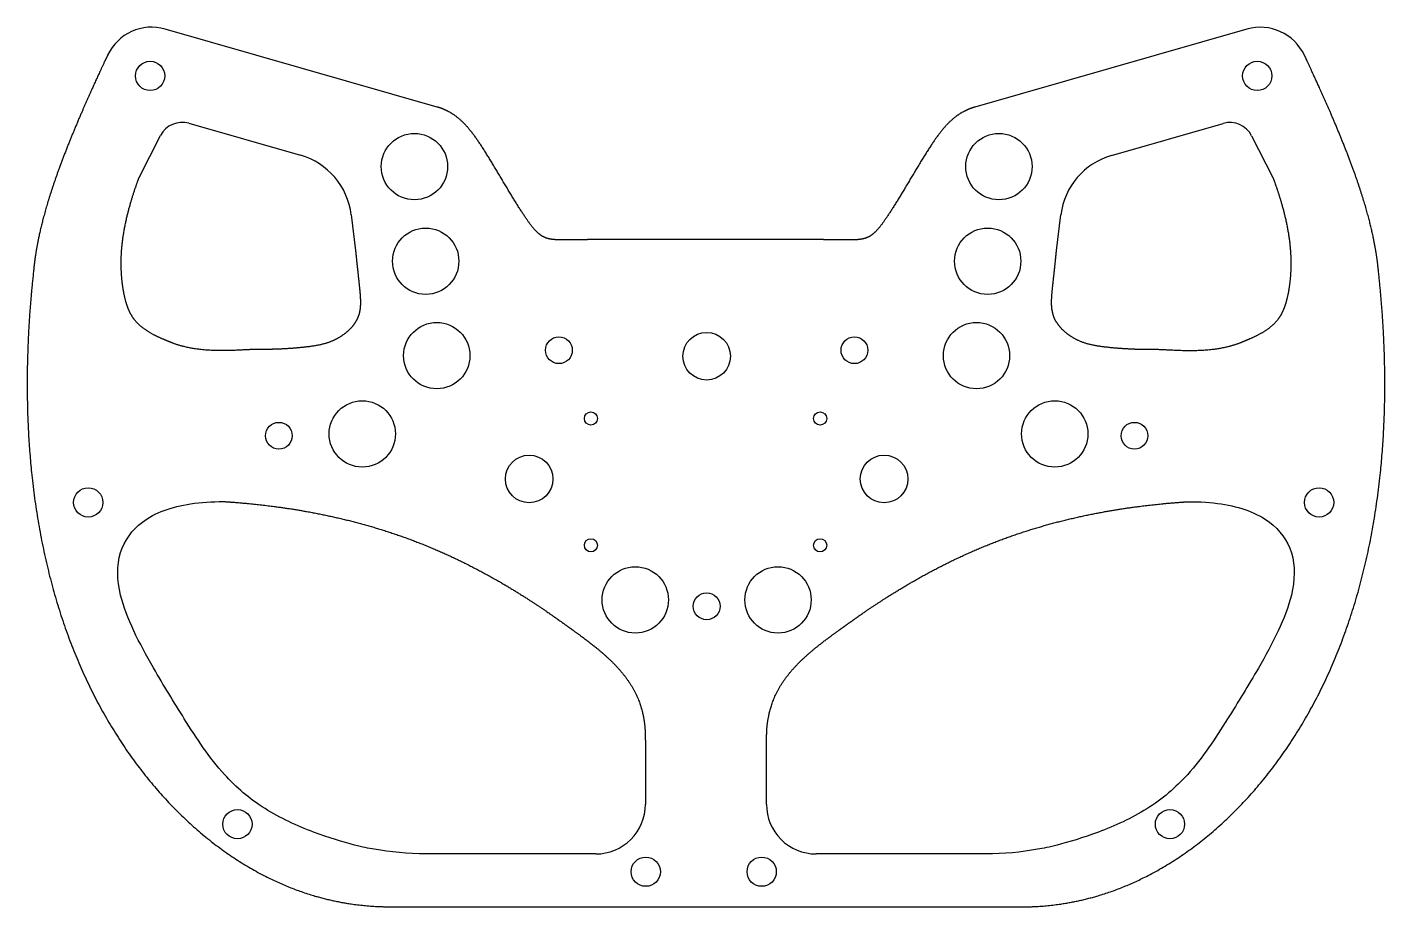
# Model space of a CAD drawing. Header units: millimetres. Extents: x -363 to -85, y -124 to 57.
import ezdxf

# ---------------------------------------------------------------- set-up
doc = ezdxf.new("R2010")
doc.units = ezdxf.units.MM
doc.layers.get('0').update_dxf_attribs({"linetype": 'CONTINUOUS'})

msp = doc.modelspace()

# ---------------------------------------------------------------- linework, layer by layer
for p, q in [((-279.3, 40.34), (-335.06, 56.33)), ((-113.21, 56.3), (-168.98, 40.33)), ((-346.86, 50.99), (-347.21, 50.24)), ((-101.07, 50.21), (-101.42, 50.95)), ((-101.07, 50.21), (-101.07, 50.21)), ((-101.07, 50.21), (-101.07, 50.21)), ((-330.21, 37.01), (-307.31, 30.44)), ((-140.97, 30.42), (-118.08, 36.98)), ((-340.4, 25.92), (-336.04, 34.47)), ((-112.25, 34.44), (-107.88, 25.89)), ((-296.92, 18.26), (-296.02, 10.91)), ((-152.27, 10.89), (-151.37, 18.24)), ((-202.64, 13.15), (-245.65, 13.16)), ((-236.58, -91.4), (-236.58, -102.64)), ((-211.74, -102.64), (-211.73, -91.41)), ((-246.75, -112.8), (-281.52, -112.78)), ((-166.8, -112.79), (-201.57, -112.8)), ((-288.9, -123.63), (-224.16, -123.64)), ((-224.16, -123.64), (-159.43, -123.65))]:
    msp.add_line(p, q)
for centre, radius in [((-338.15, 46.72), 3), ((-111.1, 46.72), 3), ((-283.94, 28.13), 6.8), ((-164.08, 28.13), 6.8), ((-281.64, 8.73), 6.8), ((-166.38, 8.73), 6.8), ((-279.36, -10.63), 6.8), ((-168.67, -10.63), 6.8), ((-254.32, -9.52), 2.75), ((-224.01, -10.76), 4.88), ((-193.7, -9.52), 2.75), ((-294.64, -26.68), 6.8), ((-247.75, -23.52), 1.35), ((-200.75, -23.52), 1.35), ((-152.62, -26.68), 6.8), ((-311.75, -27.06), 2.75), ((-136.27, -27.06), 2.75), ((-260.41, -35.92), 4.88), ((-187.62, -35.92), 4.88), ((-350.84, -40.73), 3), ((-98.4, -40.73), 3), ((-247.75, -49.52), 1.35), ((-200.75, -49.52), 1.35), ((-238.65, -60.71), 6.8), ((-209.38, -60.71), 6.8), ((-224.01, -62.02), 2.75), ((-320.25, -106.7), 3), ((-128.99, -106.7), 3), ((-236.51, -116.44), 3), ((-212.73, -116.44), 3)]:
    msp.add_circle(centre, radius)
for centre, radius, start, end in [((-337.82, 46.71), 10, 74.0028, 154.7098), ((-110.46, 46.68), 10, 25.2747, 105.9818), ((-331.58, 32.2), 5, 74.0028, 152.9573), ((-116.7, 32.17), 5, 27.0272, 105.9818), ((-311.31, 16.51), 14.5, 6.9642, 74.0028), ((-136.98, 16.48), 14.5, 105.9818, 173.0203), ((-246.74, -102.64), 10.16, -90.0332, 0.0003), ((-201.58, -102.64), 10.16, 179.9842, 270.0177)]:
    msp.add_arc(centre, radius, start, end)
for points, degree, knots in [([(-347.21, 50.24), (-347.38, 49.88), (-348.15, 48.26), (-349.46, 45.42), (-351.27, 41.44), (-353.44, 36.41), (-355.7, 30.83), (-357.65, 25.56), (-359.26, 20.62), (-360.52, 16.04), (-361.3, 12.39), (-361.72, 9.76), (-361.94, 8), (-362.03, 7.03), (-362.05, 6.81)], 5, [15.6286811, 15.6286811, 15.6286811, 15.6286811, 15.6286811, 15.6286811, 15.6578059, 15.7578059, 15.8578059, 15.9578059, 16.0578059, 16.1578059, 16.2578059, 16.3578059, 16.4578059, 16.4885953, 16.4885953, 16.4885953, 16.4885953, 16.4885953, 16.4885953]), ([(-86.24, 6.77), (-86.26, 7), (-86.35, 7.96), (-86.57, 9.72), (-86.99, 12.35), (-87.77, 16), (-89.02, 20.59), (-90.63, 25.52), (-92.58, 30.8), (-94.84, 36.38), (-97.01, 41.4), (-98.82, 45.39), (-100.13, 48.22), (-100.89, 49.84), (-101.07, 50.21)], 5, [-16.4885953, -16.4885953, -16.4885953, -16.4885953, -16.4885953, -16.4885953, -16.4578059, -16.3578059, -16.2578059, -16.1578059, -16.0578059, -15.9578059, -15.8578059, -15.7578059, -15.6578059, -15.6286811, -15.6286811, -15.6286811, -15.6286811, -15.6286811, -15.6286811]), ([(-245.65, 13.16), (-245.99, 13.16), (-246.67, 13.16), (-247.68, 13.15), (-249.03, 13.14), (-250.72, 13.12), (-252.36, 13.09), (-253.91, 13.08), (-255.26, 13.12), (-256.41, 13.27), (-257.42, 13.62), (-258.35, 14.22), (-259.29, 15.13), (-260.28, 16.38), (-261.38, 17.97), (-262.6, 19.87), (-263.93, 22.04), (-265.34, 24.38), (-266.79, 26.82), (-268.25, 29.27), (-269.7, 31.62), (-271.14, 33.81), (-272.6, 35.76), (-274.12, 37.43), (-275.71, 38.74), (-277.1, 39.54), (-278.2, 40), (-278.95, 40.24), (-279.3, 40.34)], 5, [2.3252783, 2.3252783, 2.3252783, 2.3252783, 2.3252783, 2.3252783, 2.3538497, 2.3824211, 2.4109926, 2.439564, 2.4681354, 2.4967069, 2.5252783, 2.5538497, 2.5824211, 2.6109926, 2.639564, 2.6681354, 2.6967069, 2.7252783, 2.7538497, 2.7824211, 2.8109926, 2.839564, 2.8681354, 2.8967069, 2.9252783, 2.9538497, 2.9824211, 3.0070629, 3.0070629, 3.0070629, 3.0070629, 3.0070629, 3.0070629]), ([(-168.98, 40.33), (-169.33, 40.22), (-170.08, 39.98), (-171.18, 39.53), (-172.57, 38.73), (-174.16, 37.42), (-175.68, 35.75), (-177.14, 33.8), (-178.58, 31.61), (-180.03, 29.25), (-181.5, 26.81), (-182.95, 24.37), (-184.36, 22.02), (-185.69, 19.86), (-186.91, 17.96), (-188.01, 16.37), (-189, 15.12), (-189.93, 14.21), (-190.87, 13.61), (-191.88, 13.27), (-193.03, 13.11), (-194.38, 13.07), (-195.92, 13.08), (-197.57, 13.11), (-199.25, 13.14), (-200.61, 13.15), (-201.62, 13.15), (-202.3, 13.15), (-202.64, 13.15)], 5, [-3.007063, -3.007063, -3.007063, -3.007063, -3.007063, -3.007063, -2.9824211, -2.9538497, -2.9252783, -2.8967069, -2.8681354, -2.839564, -2.8109926, -2.7824211, -2.7538497, -2.7252783, -2.6967069, -2.6681354, -2.639564, -2.6109926, -2.5824211, -2.5538497, -2.5252783, -2.4967069, -2.4681354, -2.439564, -2.4109926, -2.3824211, -2.3538497, -2.3252783, -2.3252783, -2.3252783, -2.3252783, -2.3252783, -2.3252783]), ([(-292.19, -111.82), (-293.31, -111.66), (-294.64, -111.38), (-298.56, -110.37), (-301.48, -109.49), (-307.97, -107.07), (-311.48, -105.47), (-317.76, -101.52), (-320.52, -99.15), (-326.05, -93.03), (-328.59, -89.14), (-333.27, -81.7), (-335.42, -78.19), (-340.4, -69.55), (-343.06, -64.47), (-344.95, -56.66), (-345.04, -53.69), (-343.44, -48.52), (-341.86, -46.37), (-337.14, -42.81), (-333.79, -41.62), (-327.76, -40.7), (-325.5, -40.55), (-323.06, -40.55)], 3, [-0.9639917, -0.9639917, -0.9639917, -0.9639917, -0.9159541, -0.9159541, -0.8437853, -0.8437853, -0.7680878, -0.7680878, -0.6907837, -0.6907837, -0.5877116, -0.5877116, -0.501562, -0.501562, -0.3760332, -0.3760332, -0.2949318, -0.2949318, -0.2186001, -0.2186001, -0.125, -0.125, -0.0754217, -0.0754217, -0.0754217, -0.0754217]), ([(-323.06, -40.55), (-321.33, -40.66), (-317.87, -40.93), (-312.74, -41.47), (-305.98, -42.47), (-297.69, -44.22), (-289.56, -46.51), (-281.62, -49.39), (-273.87, -52.88), (-266.51, -56.83), (-260.79, -60.38), (-256.61, -63.21), (-253.91, -65.13), (-252.67, -66.04)], 5, [0, 0, 0, 0, 0, 0, 0.1, 0.2, 0.3, 0.4, 0.5, 0.6, 0.7, 0.8, 0.8863683, 0.8863683, 0.8863683, 0.8863683, 0.8863683, 0.8863683]), ([(-195.64, -66.04), (-194.4, -65.14), (-191.7, -63.21), (-187.52, -60.39), (-181.8, -56.85), (-174.43, -52.89), (-166.68, -49.41), (-158.74, -46.53), (-150.62, -44.24), (-142.32, -42.49), (-135.56, -41.49), (-130.43, -40.95), (-126.98, -40.69), (-125.24, -40.58)], 5, [-0.8863683, -0.8863683, -0.8863683, -0.8863683, -0.8863683, -0.8863683, -0.8, -0.7, -0.6, -0.5, -0.4, -0.3, -0.2, -0.1, 0, 0, 0, 0, 0, 0]), ([(-125.24, -40.58), (-122.81, -40.57), (-120.55, -40.73), (-114.52, -41.65), (-111.17, -42.84), (-106.45, -46.4), (-104.87, -48.55), (-103.27, -53.72), (-103.36, -56.69), (-105.25, -64.5), (-107.91, -69.58), (-112.9, -78.22), (-115.05, -81.73), (-119.73, -89.17), (-122.26, -93.06), (-127.8, -99.17), (-130.56, -101.55), (-136.84, -105.5), (-140.35, -107.09), (-146.84, -109.51), (-149.76, -110.39), (-153.69, -111.4), (-155.01, -111.68), (-156.13, -111.84)], 3, [0.0754217, 0.0754217, 0.0754217, 0.0754217, 0.125, 0.125, 0.2186001, 0.2186001, 0.2949318, 0.2949318, 0.3760332, 0.3760332, 0.501562, 0.501562, 0.5877116, 0.5877116, 0.6907837, 0.6907837, 0.7680878, 0.7680878, 0.8437853, 0.8437853, 0.9159541, 0.9159541, 0.9639917, 0.9639917, 0.9639917, 0.9639917]), ([(-252.67, -66.04), (-252.23, -66.35), (-251.26, -67.04), (-249.72, -68.16), (-247.47, -69.83), (-244.47, -72.28), (-241.55, -75.18), (-239.16, -78.44), (-237.57, -81.8), (-236.86, -84.96), (-236.63, -87.05), (-236.59, -88.37), (-236.59, -89.68), (-236.58, -90.79), (-236.58, -91.4)], 5, [-5.9893498, -5.9893498, -5.9893498, -5.9893498, -5.9893498, -5.9893498, -5.9674637, -5.9424637, -5.9174637, -5.8924637, -5.8674637, -5.8424637, -5.8174637, -5.7924637, -5.7674637, -5.7424637, -5.7424637, -5.7424637, -5.7424637, -5.7424637, -5.7424637]), ([(-211.73, -91.41), (-211.73, -90.79), (-211.73, -89.68), (-211.72, -88.37), (-211.69, -87.06), (-211.45, -84.97), (-210.74, -81.81), (-209.15, -78.44), (-206.76, -75.19), (-203.84, -72.28), (-200.85, -69.83), (-198.59, -68.16), (-197.05, -67.04), (-196.08, -66.36), (-195.64, -66.04)], 5, [5.7424637, 5.7424637, 5.7424637, 5.7424637, 5.7424637, 5.7424637, 5.7674637, 5.7924637, 5.8174637, 5.8424637, 5.8674637, 5.8924637, 5.9174637, 5.9424637, 5.9674637, 5.9893498, 5.9893498, 5.9893498, 5.9893498, 5.9893498, 5.9893498]), ([(-281.52, -112.78), (-281.52, -112.78), (-281.52, -112.78), (-281.52, -112.78), (-285.33, -112.78), (-288.87, -112.44), (-292.19, -111.82)], 3, [-17.55780658, -17.55780658, -17.55780658, -17.55780658, -17.55780594, -17.55780594, -17.55780594, -17.50596257, -17.50596257, -17.50596257, -17.50596257]), ([(-156.13, -111.84), (-159.45, -112.46), (-163, -112.79), (-166.8, -112.79), (-166.8, -112.79), (-166.8, -112.79)], 3, [17.50982619, 17.50982619, 17.50982619, 17.50982619, 17.55780594, 17.55780594, 17.55780658, 17.55780658, 17.55780658, 17.55780658])]:
    msp.add_open_spline(points, degree=degree, knots=knots)
for points in [[(-334.57, -7.64), (-335.27, -7.36), (-336.57, -6.81), (-338.24, -5.98), (-339.97, -4.85), (-341.42, -3.38), (-342.38, -1.8), (-343.02, -0.09), (-343.49, 1.79), (-343.84, 3.84), (-344.06, 6.06), (-344.14, 8.46), (-344.04, 11.02), (-343.74, 13.73), (-343.23, 16.58), (-342.5, 19.56), (-341.76, 22.04), (-341.12, 23.96), (-340.65, 25.26), (-340.4, 25.92)], [(-107.88, 25.89), (-107.64, 25.23), (-107.17, 23.93), (-106.52, 22.01), (-105.78, 19.52), (-105.06, 16.54), (-104.55, 13.69), (-104.25, 10.99), (-104.15, 8.43), (-104.23, 6.03), (-104.45, 3.8), (-104.8, 1.75), (-105.27, -0.12), (-105.91, -1.83), (-106.87, -3.41), (-108.33, -4.88), (-110.05, -6.01), (-111.73, -6.84), (-113.03, -7.39), (-113.72, -7.67)], [(-296.02, 10.91), (-295.97, 10.43), (-295.88, 9.48), (-295.74, 8.11), (-295.55, 6.38), (-295.33, 4.37), (-295.13, 2.53), (-295, 0.83), (-295, -0.75), (-295.25, -2.21), (-295.83, -3.6), (-296.79, -4.91), (-298.1, -6.11), (-299.61, -7.12), (-301.26, -7.9), (-303.02, -8.42), (-305.24, -8.79), (-307.92, -9.08), (-310.65, -9.27), (-313.06, -9.36), (-314.87, -9.36), (-316.37, -9.34), (-318.33, -9.43), (-320.93, -9.58), (-324.12, -9.66), (-327.67, -9.5), (-330.55, -9.04), (-332.61, -8.44), (-333.93, -7.93), (-334.57, -7.64)], [(-113.72, -7.67), (-114.36, -7.95), (-115.68, -8.47), (-117.74, -9.07), (-120.63, -9.53), (-124.17, -9.69), (-127.37, -9.61), (-129.96, -9.46), (-131.92, -9.37), (-133.42, -9.39), (-135.24, -9.39), (-137.64, -9.29), (-140.38, -9.1), (-143.05, -8.82), (-145.27, -8.45), (-147.03, -7.92), (-148.69, -7.14), (-150.2, -6.13), (-151.5, -4.93), (-152.46, -3.62), (-153.04, -2.23), (-153.29, -0.76), (-153.3, 0.81), (-153.16, 2.51), (-152.96, 4.36), (-152.74, 6.36), (-152.55, 8.09), (-152.41, 9.46), (-152.32, 10.41), (-152.27, 10.89)], [(-362.05, 6.81), (-362.48, 2.92), (-363.17, -4.78), (-363.67, -16.15), (-363.29, -30.93), (-360.93, -48.67), (-356.53, -65.52), (-349.95, -81.2), (-341.14, -95.32), (-330.28, -107.34), (-317.73, -116.64), (-306.67, -121.4), (-297.94, -123.22), (-291.94, -123.63), (-288.9, -123.63)], [(-159.43, -123.65), (-156.38, -123.65), (-150.39, -123.24), (-141.65, -121.42), (-130.59, -116.67), (-118.04, -107.37), (-107.17, -95.35), (-98.36, -81.24), (-91.78, -65.55), (-87.37, -48.7), (-85.01, -30.96), (-84.62, -16.19), (-85.13, -4.82), (-85.81, 2.89), (-86.24, 6.77)]]:
    msp.add_open_spline(points, degree=5)

doc.saveas('drawing.dxf')
